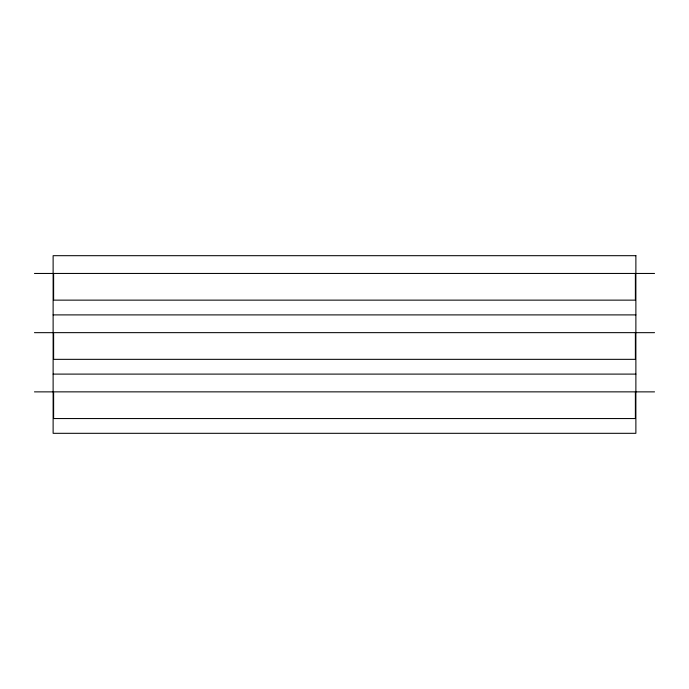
<?xml version="1.0" encoding="UTF-8"?>
<svg xmlns="http://www.w3.org/2000/svg" width="689" height="689" viewBox="0 0 689 689"><rect width="100%" height="100%" fill="white"/><g stroke="black" fill="none" stroke-linecap="round" stroke-linejoin="round"><path stroke-width="1.03" d="M34.45 273.455L53.122 273.455M635.878 273.455L654.55 273.455M53.122 314.899L635.878 314.899M34.45 332.666L53.122 332.666M635.878 332.666L654.55 332.666M53.122 374.101L635.878 374.101M34.45 391.869L53.122 391.869M635.878 391.869L654.55 391.869M635.878 255.688L53.122 255.688L53.122 433.312L635.878 433.312L635.878 255.688M635.379 273.447L53.621 273.447L53.621 300.137L635.379 300.137L635.379 273.447M635.379 332.649L53.621 332.649L53.621 359.339L635.379 359.339L635.379 332.649M635.379 391.86L53.621 391.86L53.621 418.55L635.379 418.55L635.379 391.86"/></g></svg>
